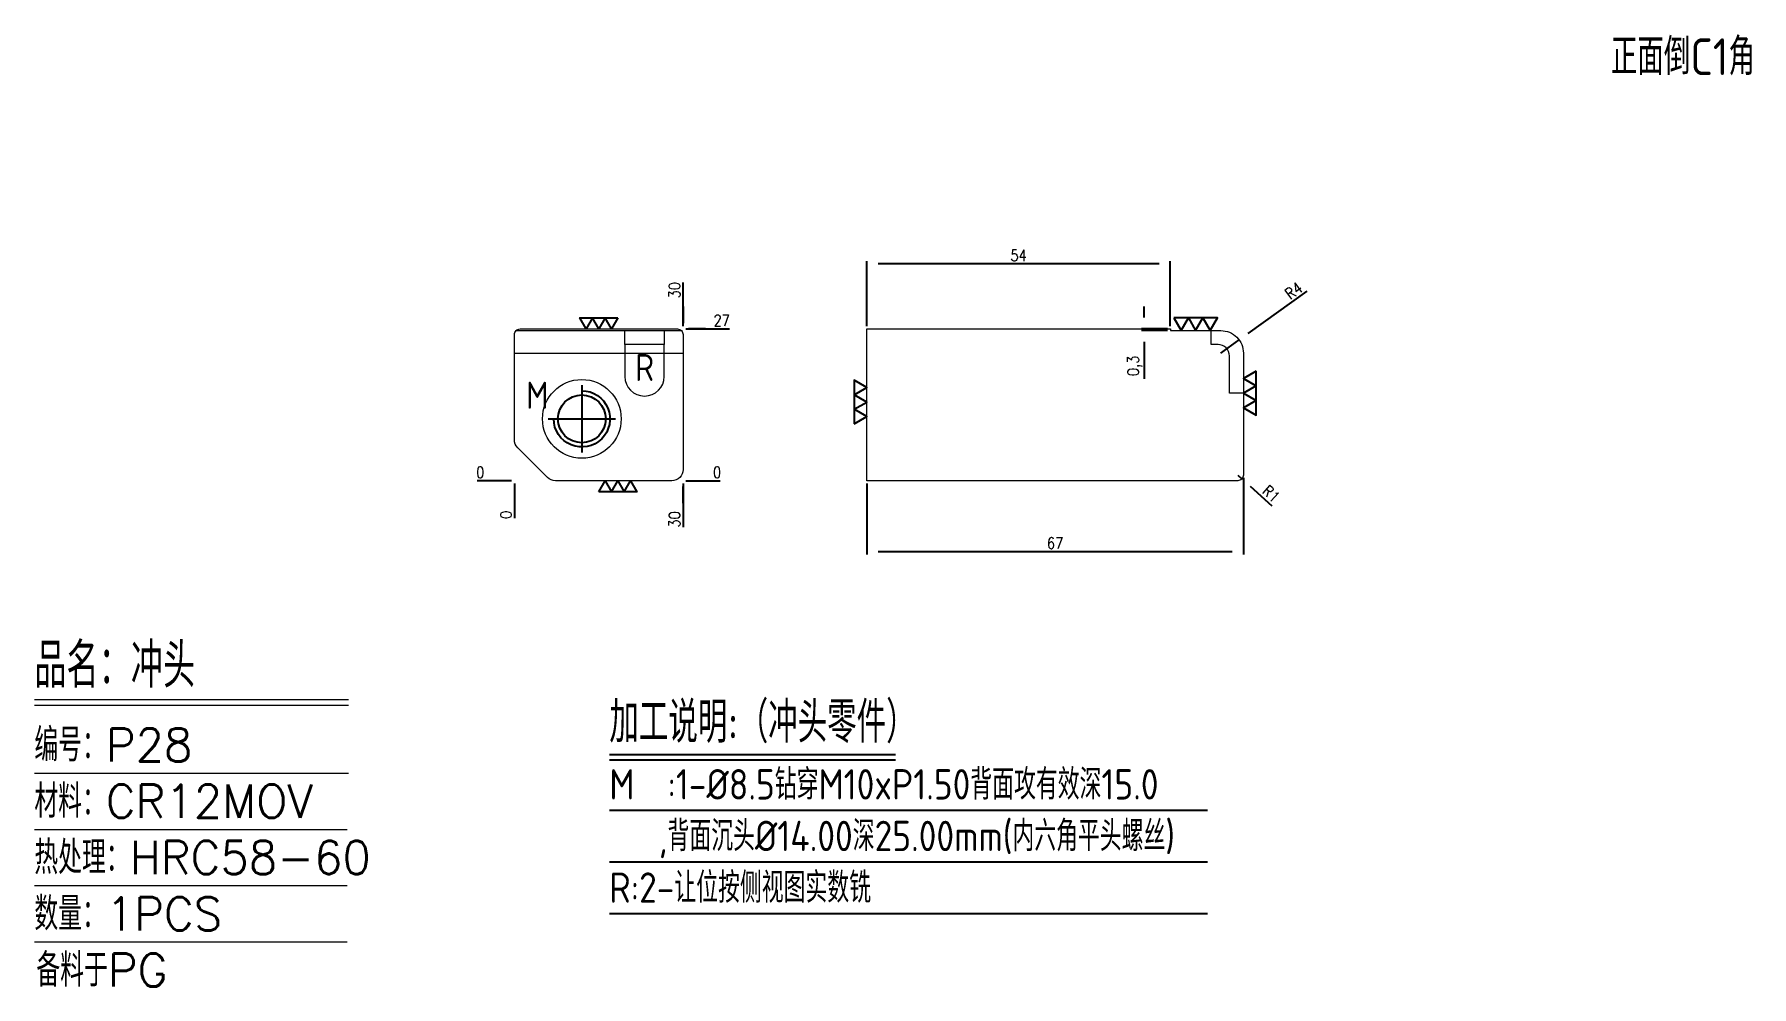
# Model space of a CAD drawing. Header units: millimetres. Extents: x 125957 to 126263, y 10963 to 11133.
import ezdxf
from ezdxf.enums import TextEntityAlignment as Align

# ---------------------------------------------------------------- set-up
doc = ezdxf.new("R2010")
doc.units = ezdxf.units.MM
doc.linetypes.add('CENTER', pattern=[0])
doc.linetypes.add('HIDDEN', pattern=[0])
for name, color, linetype in [('DIM', 4, 'Continuous'), ('PUNCH', 2, 'Continuous'), ('TEXT', 4, 'Continuous')]:
    doc.layers.add(name, color=color, linetype=linetype)
doc.styles.add('chinesef_fs', font='simplex.shx', dxfattribs={"bigfont": 'gbcbig.shx'})
doc.styles.add('gbenor', font='gbenor.shx', dxfattribs={"bigfont": 'gbcbig.shx'})
doc.styles.get("Standard").update_dxf_attribs({"font": 'txt.shx', "width": 0.85, "bigfont": 'ctxt.shx'})
doc.dimstyles.new('T-2-WX', dxfattribs={"dimtxt": 2, "dimasz": 2, "dimexe": 0.5, "dimexo": 0.5, "dimgap": 0.5, "dimtad": 1, "dimtxsty": 'Standard', "dimblk": 'OPEN30', "dimcen": 0, "dimazin": 3, "dimtfac": 1, "dimtmove": 0, "dimatfit": 3, "dimldrblk": 'OPEN30', "dimlwd": -1, "dimlwe": -1})

# ---------------------------------------------------------------- blocks, each defined once
blk = doc.blocks.new('*D7579')
at = {"layer": 'Defpoints', "color": 0}
for p in [(126042.8, 11053.29), (126072.8, 11053.29), (126077.8, 11053.29)]:
    blk.add_point(p, dxfattribs=at)
at = {"layer": 'DIM', "color": 0}
blk.add_line((126073.3, 11053.29), (126079.43, 11053.29), dxfattribs=at)
at = {"layer": 'DIM', "color": 0, "insert": (126078.87, 11054.79), "char_height": 2, "attachment_point": 5}
blk.add_mtext('0', dxfattribs=at)
blk = doc.blocks.new('_Open30')
blk = doc.blocks.new('*D7580')
at = {"layer": 'Defpoints', "color": 0}
for p in [(126072.8, 11080.29), (126077.8, 11080.29), (126042.8, 11053.29)]:
    blk.add_point(p, dxfattribs=at)
at = {"layer": 'DIM', "color": 0}
for p, q in [((126073.3, 11080.29), (126076.8, 11080.29)), ((126076.8, 11080.29), (126073.8, 11080.29)), ((126073.8, 11080.29), (126081.05, 11080.29))]:
    blk.add_line(p, q, dxfattribs=at)
at = {"layer": 'DIM', "color": 0, "insert": (126079.68, 11081.79), "char_height": 2, "attachment_point": 5}
blk.add_mtext('27', dxfattribs=at)
blk = doc.blocks.new('*D7581')
at = {"layer": 'Defpoints', "color": 0}
for p in [(126037.8, 11053.29), (126042.8, 11053.29), (126042.8, 11053.29)]:
    blk.add_point(p, dxfattribs=at)
at = {"layer": 'DIM', "color": 0}
blk.add_line((126042.3, 11053.29), (126036.17, 11053.29), dxfattribs=at)
at = {"layer": 'DIM', "color": 0, "insert": (126036.73, 11054.79), "char_height": 2, "attachment_point": 5}
blk.add_mtext('0', dxfattribs=at)
blk = doc.blocks.new('*D7582')
at = {"layer": 'Defpoints', "color": 0}
for p in [(126042.8, 11053.29), (126072.8, 11053.29), (126072.8, 11048.29)]:
    blk.add_point(p, dxfattribs=at)
at = {"layer": 'DIM', "color": 0}
for p, q in [((126072.8, 11052.79), (126072.8, 11049.29)), ((126072.8, 11049.29), (126072.8, 11052.29)), ((126072.8, 11052.29), (126072.8, 11045.04))]:
    blk.add_line(p, q, dxfattribs=at)
at = {"layer": 'DIM', "color": 0, "insert": (126071.3, 11046.41), "char_height": 2, "attachment_point": 5, "rotation": 90}
blk.add_mtext('30', dxfattribs=at)
blk = doc.blocks.new('*D7583')
at = {"layer": 'Defpoints', "color": 0}
for p in [(126042.8, 11053.29), (126042.8, 11053.29), (126042.8, 11048.29)]:
    blk.add_point(p, dxfattribs=at)
at = {"layer": 'DIM', "color": 0}
blk.add_line((126042.8, 11052.79), (126042.8, 11046.66), dxfattribs=at)
at = {"layer": 'DIM', "color": 0, "insert": (126041.3, 11047.22), "char_height": 2, "attachment_point": 5, "rotation": 90}
blk.add_mtext('0', dxfattribs=at)
blk = doc.blocks.new('*D7584')
at = {"layer": 'Defpoints', "color": 0}
for p in [(126072.8, 11085.29), (126072.8, 11080.29), (126042.8, 11053.29)]:
    blk.add_point(p, dxfattribs=at)
at = {"layer": 'DIM', "color": 0}
for p, q in [((126072.8, 11081.29), (126072.8, 11088.54)), ((126072.8, 11080.79), (126072.8, 11084.29)), ((126072.8, 11084.29), (126072.8, 11081.29))]:
    blk.add_line(p, q, dxfattribs=at)
at = {"layer": 'DIM', "color": 0, "insert": (126071.3, 11087.17), "char_height": 2, "attachment_point": 5, "rotation": 90}
blk.add_mtext('30', dxfattribs=at)
blk = doc.blocks.new('*D7585')
at = {"layer": 'Defpoints', "color": 0}
for p in [(126105.51, 11053.29), (126172.51, 11054.29), (126172.51, 11040.68)]:
    blk.add_point(p, dxfattribs=at)
at = {"layer": 'DIM', "color": 0}
for p, q in [((126105.51, 11052.79), (126105.51, 11040.18)), ((126172.51, 11053.79), (126172.51, 11040.18)), ((126107.51, 11040.68), (126170.51, 11040.68))]:
    blk.add_line(p, q, dxfattribs=at)
at = {"layer": 'DIM', "color": 0, "insert": (126139.01, 11042.18), "char_height": 2, "attachment_point": 5}
blk.add_mtext('67', dxfattribs=at)
blk = doc.blocks.new('*D7586')
at = {"layer": 'Defpoints', "color": 0}
for p in [(126171.51, 11054.29), (126172.26, 11053.62)]:
    blk.add_point(p, dxfattribs=at)
at = {"layer": 'DIM', "color": 0}
for p, q in [((126171.51, 11054.29), (126172.26, 11053.62)), ((126177.66, 11048.77), (126173.75, 11052.28))]:
    blk.add_line(p, q, dxfattribs=at)
at = {"layer": 'DIM', "color": 0, "insert": (126177.45, 11050.97), "char_height": 2, "attachment_point": 5, "rotation": 318.072}
blk.add_mtext('R1', dxfattribs=at)
blk = doc.blocks.new('*D7587')
at = {"layer": 'Defpoints', "color": 0}
for p in [(126171.77, 11078.32), (126168.51, 11075.99)]:
    blk.add_point(p, dxfattribs=at)
at = {"layer": 'DIM', "color": 0}
for p, q in [((126173.39, 11079.48), (126183.87, 11086.99)), ((126168.51, 11075.99), (126171.77, 11078.32))]:
    blk.add_line(p, q, dxfattribs=at)
at = {"layer": 'DIM', "color": 0, "insert": (126181.44, 11087.09), "char_height": 2, "attachment_point": 5, "rotation": 35.6095}
blk.add_mtext('R4', dxfattribs=at)
blk = doc.blocks.new('*D7588')
at = {"layer": 'Defpoints', "color": 0}
for p in [(126105.51, 11091.86), (126105.51, 11080.29), (126159.51, 11080.29)]:
    blk.add_point(p, dxfattribs=at)
at = {"layer": 'DIM', "color": 0}
for p, q in [((126105.51, 11080.79), (126105.51, 11092.36)), ((126159.51, 11080.79), (126159.51, 11092.36)), ((126157.51, 11091.86), (126107.51, 11091.86))]:
    blk.add_line(p, q, dxfattribs=at)
at = {"layer": 'DIM', "color": 0, "insert": (126132.51, 11093.36), "char_height": 2, "attachment_point": 5}
blk.add_mtext('54', dxfattribs=at)
blk = doc.blocks.new('*D7589')
at = {"layer": 'Defpoints', "color": 0}
for p in [(126154.88, 11079.99), (126159.51, 11080.29), (126159.51, 11079.99)]:
    blk.add_point(p, dxfattribs=at)
at = {"layer": 'DIM', "color": 0}
for p, q in [((126154.88, 11082.29), (126154.88, 11084.29)), ((126159.01, 11080.29), (126154.38, 11080.29)), ((126159.01, 11079.99), (126154.38, 11079.99)), ((126154.88, 11080.29), (126154.88, 11079.99)), ((126154.88, 11077.99), (126154.88, 11071.43))]:
    blk.add_line(p, q, dxfattribs=at)
at = {"layer": 'DIM', "color": 0, "insert": (126153.19, 11073.71), "char_height": 2, "attachment_point": 5, "rotation": 90}
blk.add_mtext('0,3', dxfattribs=at)

msp = doc.modelspace()

# ---------------------------------------------------------------- linework, layer by layer
at = {"layer": 'DIM', "color": 4, "linetype": 'Continuous', "lineweight": 13}
for p, q in [((125957.382, 11014.404), (126013.301, 11014.404)), ((125957.382, 11013.373), (126013.301, 11013.373)), ((125957.382, 11001.301), (126013.301, 11001.301)), ((125957.382, 10991.289), (126013.058, 10991.289)), ((125957.382, 10981.278), (126013.058, 10981.278)), ((125957.382, 10971.267), (126013.058, 10971.267))]:
    msp.add_line(p, q, dxfattribs=at)
at = {"layer": 'PUNCH', "linetype": 'HIDDEN', "lineweight": 15, "ltscale": 3}
for p, q in [((126043.086, 11079.989, 0), (126072.514, 11079.989, 0)), ((126042.8, 11075.989, 0), (126072.8, 11075.989, 0))]:
    msp.add_line(p, q, dxfattribs=at)
at = {"layer": 'PUNCH', "linetype": 'Continuous', "lineweight": 15}
for points in [[(126042.8, 11060.582), (126042.8, 11079.289, -0.4142136), (126043.8, 11080.289), (126071.8, 11080.289, -0.4142136), (126072.8, 11079.289), (126072.8, 11055.289, -0.4142136), (126070.8, 11053.289), (126050.093, 11053.289, -0.1989124), (126048.679, 11053.875), (126043.386, 11059.168, -0.1989124)], [(126172.513, 11054.289, -0.4142136), (126171.513, 11053.289), (126105.513, 11053.289), (126105.513, 11080.289), (126159.514, 11080.289), (126159.514, 11079.989), (126168.513, 11079.989, -0.4142136), (126172.513, 11075.989)]]:
    msp.add_lwpolyline(points, format="xyb", close=True, dxfattribs=at)
at = {"layer": 'PUNCH', "linetype": 'HIDDEN', "lineweight": 15, "ltscale": 3, "elevation": 0}
msp.add_lwpolyline([(126069.46, 11079.989), (126069.46, 11077.489), (126062.46, 11077.489), (126062.46, 11079.989)], dxfattribs=at)
at = {"layer": 'PUNCH', "linetype": 'HIDDEN', "lineweight": 15}
msp.add_lwpolyline([(126172.513, 11068.849), (126170.013, 11068.849), (126170.013, 11075.489, 0.4142136), (126168.013, 11077.489), (126166.763, 11077.489), (126166.763, 11079.989)], format="xyb", dxfattribs=at)
at = {"layer": 'PUNCH', "linetype": 'HIDDEN', "lineweight": 15, "ltscale": 3}
msp.add_lwpolyline([(126069.46, 11071.849), (126069.46, 11077.489), (126062.46, 11077.489), (126062.46, 11071.849, 1)], format="xyb", close=True, dxfattribs=at)
at = {"layer": 'PUNCH', "elevation": 0}
msp.add_lwpolyline([(126054.8, 11069.289, -2.4142136), (126049.8, 11064.289)], format="xyb", dxfattribs=at)
at = {"layer": 'PUNCH', "linetype": 'CENTER', "elevation": 0}
for points in [[(126054.8, 11070.289), (126054.8, 11058.289)], [(126048.8, 11064.289), (126060.8, 11064.289)]]:
    msp.add_lwpolyline(points, dxfattribs=at)
at = {"layer": 'PUNCH', "linetype": 'HIDDEN', "lineweight": 15, "ltscale": 3}
msp.add_circle((126054.8, 11064.289, 0), 7, dxfattribs=at)
at = {"layer": 'PUNCH'}
msp.add_circle((126054.8, 11064.289, 0), 4.25, dxfattribs=at)
at = {"layer": 'TEXT', "color": 3}
for p, q in [((126059.692, 11004.613), (126110.618, 11004.613)), ((126059.692, 11003.668), (126110.618, 11003.668)), ((126059.692, 10994.704), (126166.15, 10994.704)), ((126059.692, 10985.524), (126166.15, 10985.524)), ((126059.692, 10976.344), (126166.15, 10976.344))]:
    msp.add_line(p, q, dxfattribs=at)
at = {"layer": 'TEXT'}
for points in [[(126061.178, 11082.239), (126060.052, 11080.289), (126058.926, 11082.239), (126057.8, 11080.289), (126056.674, 11082.239), (126055.549, 11080.289), (126054.423, 11082.239), (126061.178, 11082.239)], [(126160.117, 11082.239), (126161.416, 11079.989), (126162.715, 11082.239), (126164.014, 11079.989), (126165.313, 11082.239), (126166.612, 11079.989), (126167.911, 11082.239), (126160.117, 11082.239)], [(126103.263, 11063.392), (126105.513, 11064.691), (126103.263, 11065.99), (126105.513, 11067.289), (126103.263, 11068.588), (126105.513, 11069.887), (126103.263, 11071.186), (126103.263, 11063.392)], [(126174.763, 11072.746), (126172.513, 11071.447), (126174.763, 11070.148), (126172.513, 11068.849), (126174.763, 11067.55), (126172.513, 11066.251), (126174.763, 11064.952), (126174.763, 11072.746)], [(126057.8, 11051.339), (126058.926, 11053.289), (126060.052, 11051.339), (126061.178, 11053.289), (126062.304, 11051.339), (126063.429, 11053.289), (126064.555, 11051.339), (126057.8, 11051.339)]]:
    msp.add_lwpolyline(points, close=True, dxfattribs=at)

# ---------------------------------------------------------------- texts
at = {"layer": 'DIM', "color": 3, "linetype": 'Continuous', "lineweight": 13, "style": 'chinesef_fs'}
for s, height, p in [('品名：冲头', 7.9502, (125957.382, 11016.465)), ('编号：P28', 5.889, (125957.382, 11003.362)), ('材料：CR12MOV', 5.889, (125957.382, 10993.351)), ('热处理：HRC58-60', 5.88901, (125957.382, 10983.339)), ('数量：1PCS', 5.889, (125957.382, 10973.328)), ('备料于PG', 5.889, (125957.741, 10963.317))]:
    msp.add_text(s, height=height, dxfattribs=at).set_placement(p)
at = {"layer": 'TEXT', "color": 4, "lineweight": 18, "style": 'gbenor'}
msp.add_text('正面倒C1角', height=6.5409, dxfattribs=at).set_placement((126237.908, 11125.428))
at = {"layer": 'TEXT', "color": 4, "style": 'gbenor'}
for s, p in [('R', (126065.965, 11073.435)), ('M', (126046.876, 11068.5))]:
    msp.add_text(s, height=4.8, dxfattribs=at).set_placement(p, align=Align.MIDDLE_CENTER)
for s, height, p in [('加工说明:（冲头零件）', 7.29, (126059.692, 11006.692)), ('M  :1-%%C8.5钻穿M10xP1.50背面攻有效深15.0', 5.4, (126059.692, 10996.594)), ('   ,背面沉头%%C14.00深25.00mm(内六角平头螺丝)', 5.4, (126059.692, 10987.414)), ('R:2-让位按侧视图实数铣', 5.4, (126059.692, 10978.234))]:
    msp.add_text(s, height=height, dxfattribs=at).set_placement(p)

# ---------------------------------------------------------------- dimensions: what is measured, and where the dimension line sits
at = {"layer": 'DIM'}
for base, p1, p2, picture, middle in [((126105.513, 11091.862), (126159.514, 11080.289), (126105.513, 11080.289), '*D7588', (126132.514, 11093.362)), ((126172.513, 11040.681), (126105.513, 11053.289), (126172.513, 11054.289), '*D7585', (126139.013, 11042.181))]:
    dim = msp.add_linear_dim(base=base, p1=p1, p2=p2, dimstyle='T-2-WX', dxfattribs=at)
    dim.commit()
    dim.dimension.update_dxf_attribs({"geometry": picture, "text_midpoint": middle})
dim = msp.add_radius_dim(center=(126168.513, 11075.989), mpoint=(126171.766, 11078.318), dimstyle='T-2-WX', dxfattribs=at)
dim.commit()
dim.dimension.update_dxf_attribs({"geometry": '*D7587', "text_midpoint": (126182.314, 11085.873), "dimtype": 164})
for feature_location, offset, dtype, origin, picture, middle in [((126072.8, 11080.289), (0, 5), 1, (126042.8, 11053.289), '*D7584', (126071.3, 11087.166)), ((126072.8, 11080.289), (5, 0), 0, (126042.8, 11053.289), '*D7580', (126079.676, 11081.789)), ((126042.800225957, 11053.28937421), (-5, 0), 0, (126042.800225957, 11053.28937421), '*D7581', (126036.733559291, 11054.78937421)), ((126072.800225977, 11053.28937421), (5, 0), 0, (126042.800225957, 11053.28937421), '*D7579', (126078.866892644, 11054.78937421)), ((126042.800225957, 11053.28937421), (0, -5), 1, (126042.800225957, 11053.28937421), '*D7583', (126041.300225957, 11047.222707544)), ((126072.8, 11053.289), (0, -5), 1, (126042.8, 11053.289), '*D7582', (126071.3, 11046.413))]:
    dim = msp.add_ordinate_dim(feature_location=feature_location, offset=offset, dtype=dtype, origin=origin, dimstyle='T-2-WX', dxfattribs=at)
    dim.commit()
    dim.dimension.update_dxf_attribs({"geometry": picture, "text_midpoint": middle})
dim = msp.add_linear_dim(base=(126154.876, 11079.989), p1=(126159.514, 11080.289), p2=(126159.514, 11079.989), angle=270, dimstyle='T-2-WX', dxfattribs=at)
dim.commit()
dim.dimension.update_dxf_attribs({"geometry": '*D7589', "text_midpoint": (126153.186, 11073.708)})
dim = msp.add_radius_dim(center=(126171.513, 11054.289), mpoint=(126172.257, 11053.621), dimstyle='T-2-WX', dxfattribs=at)
dim.commit()
dim.dimension.update_dxf_attribs({"geometry": '*D7586', "text_midpoint": (126177.451, 11050.973)})

doc.saveas('drawing.dxf')
